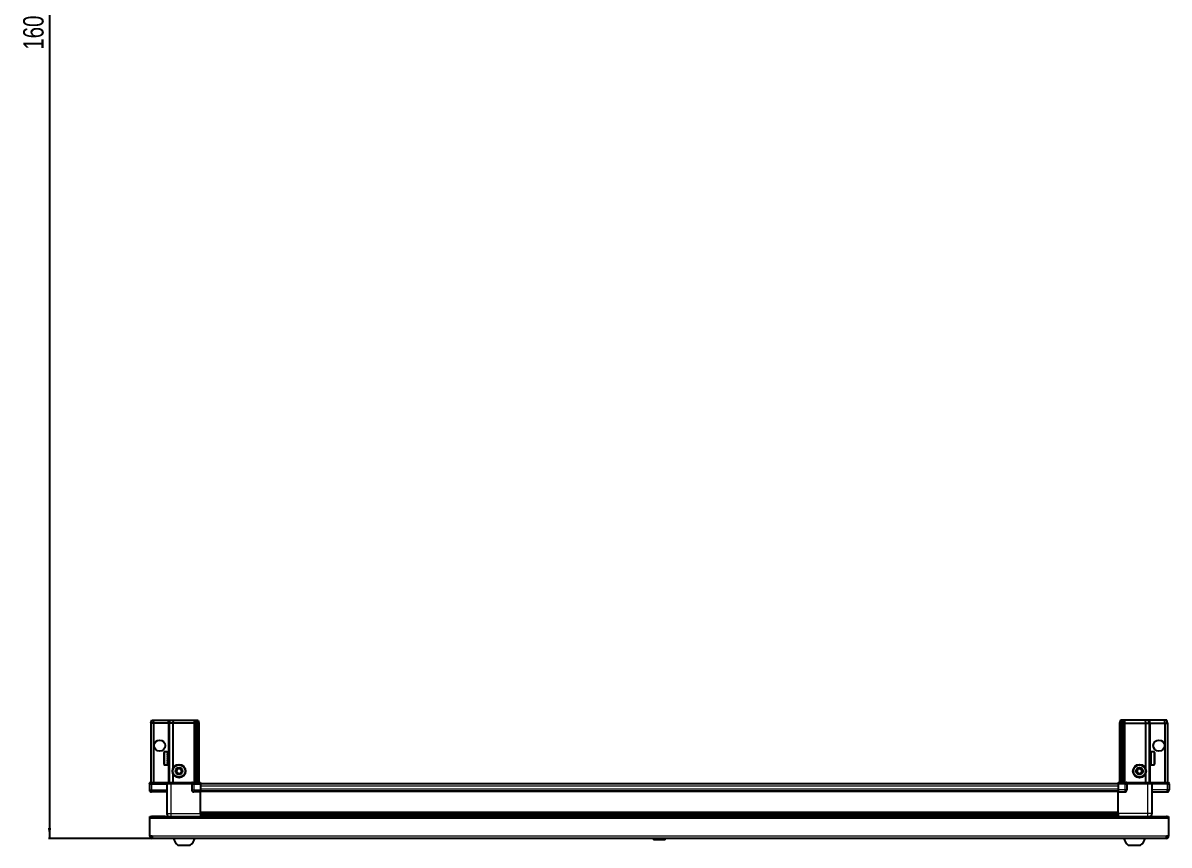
# Model space of a CAD drawing. Header units: millimetres. Extents: x -659 to 3586, y -1610 to 1459.
# Drawn here: x -627 to 497, y -1610 to -803 of the extents above; entities that cross this region are included whole.
import ezdxf

# ---------------------------------------------------------------- set-up
doc = ezdxf.new("R2010")
doc.units = ezdxf.units.MM
doc.layers.add('FORMAT', color=7, linetype='Continuous')
doc.styles.add('SLDTEXTSTYLE0', font='TXT', dxfattribs={"width": 0.75})
doc.dimstyles.new('SLDDIMSTYLE0', dxfattribs={"dimtxt": 20, "dimasz": 10, "dimexe": 0, "dimexo": 0.0625, "dimgap": 5, "dimtad": 2, "dimdec": 1, "dimrnd": 1e-09, "dimzin": 12, "dimdsep": 46, "dimtxsty": 'SLDTEXTSTYLE0', "dimsah": 1, "dimcen": 0.09, "dimadec": 0, "dimazin": 3, "dimtfac": 1, "dimtofl": 0, "dimtmove": 0, "dimatfit": 3, "dimfxl": 0, "dimfrac": 2, "dimtolj": 1, "dimtzin": 12, "dimarcsym": 0})

# ---------------------------------------------------------------- blocks, each defined once
blk = doc.blocks.new('_D_9')
at = {"layer": 'FORMAT'}
for p, q in [((-477.7, 3.8), (-602.1, 3.8)), ((-601.1, 3.8), (-601.1, -1603.2)), ((-500.5, -1603.2), (-602.1, -1603.2))]:
    blk.add_line(p, q, dxfattribs=at)
for points in [[(-601.1, 3.8), (-602.6, -6.2), (-599.5, -6.2)], [(-601.1, -1603.2), (-599.5, -1593.2), (-602.6, -1593.2)]]:
    blk.add_solid(points, dxfattribs=at)
at = {"layer": 'FORMAT', "insert": (-626.9, -829.3), "char_height": 20, "attachment_point": 1, "rotation": 90, "style": 'SLDTEXTSTYLE0'}
blk.add_mtext('1607', dxfattribs=at)

msp = doc.modelspace()

# ---------------------------------------------------------------- linework, layer by layer
at = {"color": 7, "linetype": 'Continuous', "lineweight": 25}
for p, q in [((-501.58, -1490.22), (-500.77, -1487.22)), ((-499.08, -1490.22), (-501.58, -1490.22)), ((-501.58, -1490.22), (-501.58, -1548.52)), ((-500.77, -1487.22), (-498.92, -1487.22)), ((-499.08, -1490.22), (-498.92, -1487.22)), ((-499.08, -1490.22), (-499.08, -1548.52)), ((-484.58, -1490.22), (-499.08, -1490.22)), ((-498.92, -1487.22), (-484.58, -1487.22)), ((-484.58, -1487.22), (-482.77, -1487.22)), ((-483.58, -1490.22), (-484.58, -1490.22)), ((-483.58, -1490.22), (-482.77, -1487.22)), ((-480.08, -1490.22), (-483.58, -1490.22)), ((-483.58, -1490.22), (-483.58, -1548.52)), ((-482.77, -1487.22), (-479.74, -1487.22)), ((-479.74, -1487.22), (-480.08, -1490.22)), ((-480.08, -1490.22), (-480.08, -1534.72)), ((-459.58, -1490.22), (-480.08, -1490.22)), ((-479.74, -1487.22), (-459.58, -1487.22)), ((-459.58, -1487.22), (-457.77, -1487.22)), ((-458.58, -1490.22), (-459.58, -1490.22)), ((-457.77, -1487.22), (-458.58, -1490.22)), ((-458.58, -1490.22), (-458.58, -1548.52)), ((-457.58, -1490.22), (-458.58, -1490.22)), ((-457.77, -1487.22), (-457.03, -1487.22)), ((-457.03, -1487.22), (-457.58, -1490.22)), ((-457.58, -1490.22), (-457.58, -1548.52)), ((-456.08, -1490.22), (-457.58, -1490.22)), ((-457.03, -1487.22), (-456.53, -1487.22)), ((-456.53, -1487.22), (-456.08, -1490.22)), ((-456.53, -1487.22), (-455.38, -1487.22)), ((-456.08, -1490.22), (-456.08, -1548.52)), ((-454.58, -1490.22), (-456.08, -1490.22)), ((-455.38, -1487.22), (-454.58, -1490.22)), ((-454.58, -1490.22), (-454.58, -1548.52)), ((449.23, -1487.22), (448.42, -1490.22)), ((448.42, -1490.22), (449.92, -1490.22)), ((448.42, -1490.22), (448.42, -1548.52)), ((450.38, -1487.22), (449.23, -1487.22)), ((450.38, -1487.22), (449.92, -1490.22)), ((449.92, -1490.22), (449.92, -1548.52)), ((449.92, -1490.22), (451.42, -1490.22)), ((450.88, -1487.22), (450.38, -1487.22)), ((450.88, -1487.22), (451.42, -1490.22)), ((451.62, -1487.22), (450.88, -1487.22)), ((451.42, -1490.22), (451.42, -1548.52)), ((451.42, -1490.22), (452.42, -1490.22)), ((451.62, -1487.22), (452.42, -1490.22)), ((453.42, -1487.22), (451.62, -1487.22)), ((452.42, -1490.22), (452.42, -1548.52)), ((452.42, -1490.22), (453.42, -1490.22)), ((473.59, -1487.22), (453.42, -1487.22)), ((453.42, -1490.22), (473.92, -1490.22)), ((473.59, -1487.22), (473.92, -1490.22)), ((476.62, -1487.22), (473.59, -1487.22)), ((473.92, -1490.22), (477.42, -1490.22)), ((473.92, -1490.22), (473.92, -1534.72)), ((477.42, -1490.22), (476.62, -1487.22)), ((478.42, -1487.22), (476.62, -1487.22)), ((477.42, -1490.22), (477.42, -1548.52)), ((477.42, -1490.22), (478.42, -1490.22)), ((492.77, -1487.22), (478.42, -1487.22)), ((478.42, -1490.22), (492.92, -1490.22)), ((492.92, -1490.22), (492.77, -1487.22)), ((494.62, -1487.22), (492.77, -1487.22)), ((492.92, -1490.22), (495.42, -1490.22)), ((492.92, -1490.22), (492.92, -1548.52)), ((495.42, -1490.22), (494.62, -1487.22)), ((495.42, -1490.22), (495.42, -1548.52)), ((-488.78, -1530.42), (-488.78, -1519.02)), ((-485.58, -1518.22), (-487.98, -1518.22)), ((-485.58, -1518.22), (-485.58, -1518.23)), ((-485.58, -1518.23), (-485.08, -1518.23)), ((-485.58, -1518.42), (-485.08, -1518.42)), ((-485.58, -1518.42), (-485.58, -1518.64)), ((-485.58, -1518.64), (-485.08, -1518.64)), ((-485.58, -1519.21), (-485.08, -1519.21)), ((-485.58, -1519.21), (-485.58, -1519.64)), ((-485.58, -1519.64), (-485.08, -1519.64)), ((-485.58, -1520.55), (-485.08, -1520.55)), ((-485.58, -1520.55), (-485.58, -1521.14)), ((-485.58, -1521.14), (-485.08, -1521.14)), ((-485.58, -1522.29), (-485.08, -1522.29)), ((-485.58, -1522.29), (-485.58, -1522.99)), ((-485.58, -1522.99), (-485.08, -1522.99)), ((-485.58, -1524.27), (-485.08, -1524.27)), ((-485.58, -1524.27), (-485.58, -1525.01)), ((-485.58, -1524.42), (-485.08, -1524.42)), ((-485.58, -1524.92), (-485.08, -1524.92)), ((-485.58, -1525.01), (-485.08, -1525.01)), ((-485.58, -1526.3), (-485.08, -1526.3)), ((-485.58, -1526.3), (-485.58, -1527)), ((-485.58, -1527), (-485.08, -1527)), ((-485.58, -1528.17), (-485.08, -1528.17)), ((-485.58, -1528.17), (-485.58, -1528.77)), ((-485.08, -1518.42), (-485.08, -1518.23)), ((-485.08, -1518.64), (-485.08, -1518.42)), ((-485.08, -1519.21), (-485.08, -1518.64)), ((-485.08, -1519.64), (-485.08, -1519.21)), ((-485.08, -1520.55), (-485.08, -1519.64)), ((-484.98, -1520.32), (-485.08, -1520.32)), ((-485.08, -1521.14), (-485.08, -1520.55)), ((-485.08, -1522.29), (-485.08, -1521.14)), ((-485.08, -1522.99), (-485.08, -1522.29)), ((-485.08, -1524.27), (-485.08, -1522.99)), ((-485.08, -1524.42), (-485.08, -1524.27)), ((-485.08, -1525.01), (-485.08, -1524.92)), ((-485.08, -1526.3), (-485.08, -1525.01)), ((-485.08, -1527), (-485.08, -1526.3)), ((-485.08, -1528.17), (-485.08, -1527)), ((-485.08, -1528.77), (-485.08, -1528.17)), ((-484.98, -1529.12), (-484.98, -1520.32)), ((-484.09, -1521.42), (-484.58, -1520.72)), ((-484.58, -1528.72), (-484.58, -1520.72)), ((-484.58, -1528.72), (-484.09, -1528.03)), ((-483.61, -1520.72), (-484.09, -1521.42)), ((-484.09, -1528.03), (-484.09, -1521.42)), ((-484.09, -1528.03), (-483.61, -1528.72)), ((-483.58, -1520.72), (-483.61, -1520.72)), ((-483.61, -1528.72), (-483.61, -1520.72)), ((-483.61, -1528.72), (-483.58, -1528.72)), ((477.46, -1520.72), (477.42, -1520.72)), ((477.42, -1528.72), (477.46, -1528.72)), ((477.94, -1521.42), (477.46, -1520.72)), ((477.46, -1520.72), (477.46, -1528.72)), ((477.46, -1528.72), (477.94, -1528.03)), ((478.42, -1520.72), (477.94, -1521.42)), ((477.94, -1521.42), (477.94, -1528.03)), ((477.94, -1528.03), (478.42, -1528.72)), ((478.42, -1520.72), (478.42, -1528.72)), ((478.92, -1520.32), (478.82, -1520.32)), ((478.82, -1520.32), (478.82, -1529.12)), ((481.82, -1518.22), (478.92, -1518.22)), ((479.42, -1518.23), (478.92, -1518.23)), ((478.92, -1518.23), (478.92, -1518.27)), ((478.92, -1518.27), (478.92, -1518.56)), ((479.42, -1518.27), (478.92, -1518.27)), ((479.42, -1518.56), (478.92, -1518.56)), ((478.92, -1518.56), (478.92, -1518.83)), ((479.42, -1518.83), (478.92, -1518.83)), ((478.92, -1518.83), (478.92, -1519.5)), ((479.42, -1519.5), (478.92, -1519.5)), ((478.92, -1519.5), (478.92, -1519.97)), ((478.92, -1519.97), (478.92, -1520.94)), ((479.42, -1519.97), (478.92, -1519.97)), ((479.42, -1520.94), (478.92, -1520.94)), ((478.92, -1520.94), (478.92, -1521.57)), ((478.92, -1521.57), (478.92, -1522.76)), ((479.42, -1521.57), (478.92, -1521.57)), ((479.42, -1522.76), (478.92, -1522.76)), ((478.92, -1522.76), (478.92, -1523.4)), ((479.42, -1523.4), (478.92, -1523.4)), ((478.92, -1523.48), (478.92, -1524.77)), ((479.42, -1523.48), (478.92, -1523.48)), ((479.42, -1524.77), (478.92, -1524.77)), ((479.42, -1525.26), (478.92, -1525.26)), ((478.92, -1525.26), (478.92, -1525.51)), ((478.92, -1525.51), (478.92, -1526.78)), ((479.42, -1525.51), (478.92, -1525.51)), ((479.42, -1526.78), (478.92, -1526.78)), ((478.92, -1526.78), (478.92, -1527.47)), ((478.92, -1527.47), (478.92, -1528.59)), ((479.42, -1527.47), (478.92, -1527.47)), ((479.42, -1528.59), (478.92, -1528.59)), ((478.92, -1528.59), (478.92, -1529.15)), ((479.42, -1518.27), (479.42, -1518.23)), ((479.42, -1518.83), (479.42, -1518.56)), ((479.42, -1519.97), (479.42, -1519.5)), ((479.42, -1521.57), (479.42, -1520.94)), ((479.42, -1523.48), (479.42, -1522.76)), ((479.42, -1525.51), (479.42, -1524.77)), ((479.42, -1527.47), (479.42, -1526.78)), ((479.42, -1529.15), (479.42, -1528.59)), ((482.62, -1519.02), (482.62, -1530.42)), ((-487.98, -1531.22), (-485.58, -1531.22)), ((-485.58, -1528.77), (-485.08, -1528.77)), ((-485.58, -1529.7), (-485.08, -1529.7)), ((-485.58, -1529.7), (-485.58, -1530.15)), ((-485.58, -1530.15), (-485.08, -1530.15)), ((-485.58, -1530.75), (-485.08, -1530.75)), ((-485.58, -1530.75), (-485.58, -1530.99)), ((-485.58, -1530.99), (-485.08, -1530.99)), ((-485.58, -1531.21), (-485.08, -1531.21)), ((-485.58, -1531.21), (-485.58, -1531.22)), ((-485.58, -1531.22), (-485.08, -1531.22)), ((-485.08, -1529.7), (-485.08, -1528.77)), ((-485.08, -1529.12), (-484.98, -1529.12)), ((-485.08, -1530.15), (-485.08, -1529.7)), ((-485.08, -1530.75), (-485.08, -1530.15)), ((-485.08, -1530.99), (-485.08, -1530.75)), ((-485.08, -1531.21), (-485.08, -1530.99)), ((-485.08, -1531.22), (-485.08, -1531.21)), ((-480.08, -1539.72), (-480.08, -1548.52)), ((473.92, -1539.72), (473.92, -1548.52)), ((478.82, -1529.12), (478.92, -1529.12)), ((478.92, -1529.15), (478.92, -1530.01)), ((479.42, -1529.15), (478.92, -1529.15)), ((479.42, -1530.01), (478.92, -1530.01)), ((478.92, -1530.01), (478.92, -1530.41)), ((478.92, -1530.41), (478.92, -1530.92)), ((479.42, -1530.41), (478.92, -1530.41)), ((479.42, -1530.92), (478.92, -1530.92)), ((478.92, -1530.92), (478.92, -1531.1)), ((478.92, -1531.1), (478.92, -1531.22)), ((479.42, -1531.1), (478.92, -1531.1)), ((478.92, -1531.22), (481.82, -1531.22)), ((479.42, -1530.41), (479.42, -1530.01)), ((479.42, -1531.1), (479.42, -1530.92)), ((-502.58, -1548.52), (-503.08, -1549.39)), ((-503.08, -1549.72), (-503.08, -1549.39)), ((-503.08, -1549.72), (-501.08, -1549.72)), ((-503.08, -1549.72), (-503.08, -1555.72)), ((-501.08, -1548.52), (-502.58, -1548.52)), ((-501.08, -1548.52), (-486.28, -1548.52)), ((-486.28, -1549.72), (-501.08, -1549.72)), ((-501.08, -1549.72), (-486.28, -1549.72)), ((-486.28, -1548.52), (-486.08, -1548.52)), ((-486.08, -1549.72), (-486.28, -1549.72)), ((-486.08, -1549.72), (-486.08, -1548.52)), ((-486.08, -1548.52), (-482.08, -1548.52)), ((-482.08, -1549.72), (-486.08, -1549.72)), ((-486.08, -1549.72), (-486.08, -1578.72)), ((-482.08, -1548.52), (-461.78, -1548.52)), ((-461.78, -1549.72), (-482.08, -1549.72)), ((-461.78, -1548.52), (-461.58, -1548.52)), ((-461.58, -1549.72), (-461.78, -1549.72)), ((-461.58, -1549.72), (-461.58, -1548.52)), ((-460.9, -1548.52), (-461.58, -1548.52)), ((-461.58, -1549.72), (-459.58, -1549.72)), ((-461.58, -1549.72), (-461.58, -1555.72)), ((-460.9, -1548.52), (-453.08, -1548.52)), ((-453.08, -1549.39), (-459.58, -1549.39)), ((-453.08, -1549.72), (-459.58, -1549.72)), ((-459.58, -1549.72), (-453.08, -1549.72)), ((-453.08, -1548.52), (-453.08, -1549.39)), ((-453.08, -1549.39), (-453.08, -1549.39)), ((-453.08, -1549.72), (-453.08, -1549.39)), ((-453.08, -1549.72), (-453.08, -1549.72)), ((-453.08, -1549.72), (-453.08, -1555.72)), ((446.92, -1549.87), (-453.08, -1549.87)), ((446.92, -1548.52), (454.75, -1548.52)), ((446.92, -1549.39), (446.92, -1548.52)), ((446.92, -1549.72), (446.92, -1549.39)), ((453.42, -1549.39), (446.92, -1549.39)), ((453.42, -1549.72), (446.92, -1549.72)), ((446.92, -1549.72), (446.92, -1555.72)), ((453.42, -1549.72), (455.42, -1549.72)), ((455.42, -1549.72), (453.42, -1549.72)), ((455.42, -1548.52), (454.75, -1548.52)), ((455.42, -1549.72), (455.42, -1548.52)), ((455.42, -1548.52), (455.62, -1548.52)), ((455.62, -1549.72), (455.42, -1549.72)), ((455.42, -1549.72), (455.42, -1555.72)), ((455.62, -1548.52), (475.92, -1548.52)), ((475.92, -1549.72), (455.62, -1549.72)), ((475.92, -1548.52), (479.92, -1548.52)), ((479.92, -1549.72), (475.92, -1549.72)), ((479.92, -1549.72), (479.92, -1548.52)), ((479.92, -1548.52), (480.12, -1548.52)), ((480.12, -1549.72), (479.92, -1549.72)), ((479.92, -1549.72), (479.92, -1578.72)), ((480.12, -1548.52), (494.92, -1548.52)), ((494.92, -1549.72), (480.12, -1549.72)), ((496.42, -1548.52), (494.92, -1548.52)), ((494.92, -1549.72), (496.92, -1549.72)), ((496.92, -1549.39), (496.42, -1548.52)), ((496.92, -1549.39), (496.42, -1548.52)), ((496.92, -1549.72), (496.92, -1549.39)), ((496.92, -1549.72), (496.92, -1549.39)), ((496.92, -1549.72), (496.92, -1549.72)), ((496.92, -1549.72), (496.92, -1555.72)), ((-486.08, -1557.72), (-501.08, -1557.72)), ((-453.08, -1557.72), (-459.58, -1557.72)), ((-453.08, -1555.72), (-453.08, -1557.72)), ((446.92, -1557.07), (-453.08, -1557.07)), ((-453.08, -1578.72), (-453.08, -1557.72)), ((446.92, -1555.72), (446.92, -1557.72)), ((446.92, -1557.72), (453.42, -1557.72)), ((446.92, -1578.72), (446.92, -1557.72)), ((479.92, -1557.72), (494.92, -1557.72)), ((-502.58, -1583.82), (-502.58, -1581.72)), ((-502.58, -1581.72), (496.42, -1581.72)), ((-502.58, -1601.12), (-502.58, -1583.82)), ((-487.58, -1581.62), (-500.48, -1581.62)), ((-487.58, -1581.62), (-487.58, -1581.72)), ((-453.08, -1579.75), (446.92, -1579.75)), ((-453.08, -1579.78), (446.92, -1579.78)), ((-429.2, -1581.57), (-453.08, -1581.57)), ((-434.58, -1581.72), (-434.58, -1581.57)), ((-434.54, -1581.72), (-434.54, -1581.57)), ((-434.27, -1581.72), (-434.27, -1581.57)), ((-434.01, -1581.72), (-434.01, -1581.57)), ((-433.36, -1581.72), (-433.36, -1581.57)), ((-432.89, -1581.72), (-432.89, -1581.57)), ((-431.93, -1581.72), (-431.93, -1581.57)), ((-431.31, -1581.72), (-431.31, -1581.57)), ((-430.12, -1581.72), (-430.12, -1581.57)), ((-429.46, -1581.72), (-429.46, -1581.57)), ((-429.41, -1581.72), (-429.41, -1581.57)), ((-428.11, -1581.57), (-429.2, -1581.57)), ((-428.11, -1581.72), (-428.11, -1581.57)), ((-428.11, -1581.57), (-428.11, -1581.57)), ((-427.38, -1581.57), (-428.11, -1581.57)), ((-428.1, -1581.72), (-428.1, -1581.57)), ((-427.6, -1581.72), (-427.6, -1581.57)), ((-427.37, -1581.57), (-427.38, -1581.57)), ((-427.37, -1581.72), (-427.37, -1581.57)), ((-426.96, -1581.57), (-427.37, -1581.57)), ((420.8, -1581.57), (-426.96, -1581.57)), ((-426.1, -1581.72), (-426.1, -1581.57)), ((-425.41, -1581.72), (-425.41, -1581.57)), ((-424.28, -1581.72), (-424.28, -1581.57)), ((-423.71, -1581.72), (-423.71, -1581.57)), ((-422.84, -1581.72), (-422.84, -1581.57)), ((-422.44, -1581.72), (-422.44, -1581.57)), ((-421.91, -1581.72), (-421.91, -1581.57)), ((-421.71, -1581.72), (-421.71, -1581.57)), ((-421.58, -1581.72), (-421.58, -1581.57)), ((415.43, -1581.72), (415.43, -1581.57)), ((415.6, -1581.72), (415.6, -1581.57)), ((415.81, -1581.72), (415.81, -1581.57)), ((416.37, -1581.72), (416.37, -1581.57)), ((416.79, -1581.72), (416.79, -1581.57)), ((417.68, -1581.72), (417.68, -1581.57)), ((418.27, -1581.72), (418.27, -1581.57)), ((419.41, -1581.72), (419.41, -1581.57)), ((420.11, -1581.72), (420.11, -1581.57)), ((421.39, -1581.57), (420.8, -1581.57)), ((421.39, -1581.72), (421.39, -1581.57)), ((421.39, -1581.57), (421.39, -1581.57)), ((422.12, -1581.57), (421.39, -1581.57)), ((421.56, -1581.72), (421.56, -1581.57)), ((422.06, -1581.72), (422.06, -1581.57)), ((422.12, -1581.72), (422.12, -1581.57)), ((423.04, -1581.57), (422.12, -1581.57)), ((422.12, -1581.57), (422.12, -1581.57)), ((446.92, -1581.57), (423.04, -1581.57)), ((423.41, -1581.72), (423.41, -1581.57)), ((424.12, -1581.72), (424.12, -1581.57)), ((425.3, -1581.72), (425.3, -1581.57)), ((425.9, -1581.72), (425.9, -1581.57)), ((426.85, -1581.72), (426.85, -1581.57)), ((427.3, -1581.72), (427.3, -1581.57)), ((427.92, -1581.72), (427.92, -1581.57)), ((428.16, -1581.72), (428.16, -1581.57)), ((428.4, -1581.72), (428.4, -1581.57)), ((428.42, -1581.72), (428.42, -1581.57)), ((481.42, -1581.62), (481.42, -1581.72)), ((481.42, -1581.62), (494.32, -1581.62)), ((496.42, -1581.72), (496.42, -1583.82)), ((496.42, -1583.82), (496.42, -1601.12)), ((-500.48, -1601.12), (-502.58, -1601.12)), ((-500.48, -1601.12), (-500.48, -1603.22)), ((494.32, -1603.22), (-500.48, -1603.22)), ((-7.88, -1603.22), (-8.86, -1604.21)), ((-8.86, -1604.21), (-8.86, -1604.72)), ((2.71, -1604.21), (-8.86, -1604.21)), ((2.71, -1604.72), (-8.86, -1604.72)), ((2.71, -1604.21), (1.72, -1603.22)), ((2.71, -1604.72), (2.71, -1604.21)), ((496.42, -1601.12), (494.32, -1601.12)), ((494.32, -1603.22), (494.32, -1601.12)), ((-475.08, -1609.82), (-463.08, -1609.82)), ((456.92, -1609.82), (468.92, -1609.82))]:
    msp.add_line(p, q, dxfattribs=at)
at = {"color": 8, "linetype": 'Continuous', "lineweight": 18}
for p, q in [((-484.58, -1490.22), (-484.58, -1487.22)), ((-484.58, -1490.22), (-484.58, -1520.72)), ((-459.58, -1487.22), (-459.58, -1490.22)), ((-459.58, -1490.22), (-459.58, -1548.52)), ((453.42, -1487.22), (453.42, -1490.22)), ((453.42, -1490.22), (453.42, -1548.52)), ((478.42, -1490.22), (478.42, -1487.22)), ((478.42, -1490.22), (478.42, -1520.72)), ((-487.98, -1531.22), (-487.98, -1518.22)), ((-484.58, -1528.72), (-484.58, -1548.52)), ((478.42, -1528.72), (478.42, -1548.52)), ((481.82, -1518.22), (481.82, -1531.22)), ((-501.08, -1549.72), (-501.08, -1548.52)), ((-501.08, -1549.72), (-501.08, -1555.72)), ((-486.28, -1549.72), (-486.28, -1548.52)), ((-482.08, -1549.72), (-482.08, -1548.52)), ((-482.08, -1549.72), (-482.08, -1578.72)), ((-461.78, -1549.72), (-461.78, -1548.52)), ((-459.58, -1549.72), (-459.58, -1549.39)), ((-459.58, -1549.72), (-459.58, -1555.72)), ((-453.08, -1549.72), (-453.08, -1549.39)), ((453.42, -1549.72), (453.42, -1549.39)), ((453.42, -1549.72), (453.42, -1555.72)), ((455.62, -1548.52), (455.62, -1549.72)), ((475.92, -1549.72), (475.92, -1548.52)), ((475.92, -1549.72), (475.92, -1578.72)), ((480.12, -1548.52), (480.12, -1549.72)), ((494.92, -1549.72), (494.92, -1548.52)), ((494.92, -1549.72), (494.92, -1555.72)), ((-503.08, -1555.72), (-501.08, -1555.72)), ((-501.08, -1555.72), (-486.08, -1555.72)), ((-501.08, -1557.72), (-501.08, -1555.72)), ((-461.58, -1555.72), (-459.58, -1555.72)), ((-459.58, -1555.72), (-453.08, -1555.72)), ((-459.58, -1555.72), (-459.58, -1557.72)), ((446.92, -1551.87), (-453.08, -1551.87)), ((446.92, -1555.07), (-453.08, -1555.07)), ((446.92, -1557.72), (-453.08, -1557.72)), ((453.42, -1555.72), (446.92, -1555.72)), ((453.42, -1555.72), (453.42, -1557.72)), ((455.42, -1555.72), (453.42, -1555.72)), ((494.92, -1555.72), (479.92, -1555.72)), ((496.92, -1555.72), (494.92, -1555.72)), ((494.92, -1557.72), (494.92, -1555.72)), ((496.42, -1583.82), (-502.58, -1583.82)), ((-500.48, -1581.72), (-500.48, -1581.62)), ((-482.08, -1578.72), (-453.08, -1578.72)), ((-453.08, -1577.13), (446.92, -1577.13)), ((446.92, -1578.54), (-453.08, -1578.54)), ((-453.08, -1580.99), (446.92, -1580.99)), ((475.92, -1578.72), (446.92, -1578.72)), ((494.32, -1581.72), (494.32, -1581.62)), ((494.32, -1601.12), (-500.48, -1601.12))]:
    msp.add_line(p, q, dxfattribs=at)
at = {"color": 7, "linetype": 'Continuous', "lineweight": 25, "flags": 128}
for points in [[(-500.48, -1581.62), (-500.89, -1581.67), (-501.12, -1581.72)], [(494.96, -1581.72), (494.73, -1581.67), (494.32, -1581.62)]]:
    msp.add_lwpolyline(points, dxfattribs=at)
at = {"color": 7, "linetype": 'Continuous', "lineweight": 25}
for centre, radius in [((-493.08, -1512.22), 5.5), ((486.92, -1512.22), 5.5), ((-474.08, -1537.22), 6.5), ((-474.08, -1537.22), 3.46), ((467.92, -1537.22), 6.5), ((467.92, -1537.22), 3.46)]:
    msp.add_circle(centre, radius, dxfattribs=at)
at = {"color": 8, "linetype": 'Continuous', "lineweight": 18}
for centre in [(-474.08, -1537.22), (467.92, -1537.22)]:
    msp.add_circle(centre, 5.7, dxfattribs=at)
at = {"color": 7, "linetype": 'Continuous', "lineweight": 25}
for centre, radius, start, end in [((-487.98, -1519.02), 0.8, 90, 180), ((-484.58, -1520.32), 0.4, 180, 270), ((-484.58, -1529.12), 0.4, 90, 180), ((478.42, -1520.32), 0.4, 270, 0), ((478.42, -1529.12), 0.4, 0, 90), ((481.82, -1519.02), 0.8, 0, 90), ((-487.98, -1530.42), 0.8, 180, 270), ((-474.08, -1537.22), 2.5, 147.37605, 207.37605), ((-474.08, -1537.22), 2.5, 207.37605, 267.37605), ((-474.08, -1537.22), 2.5, 87.37605, 147.37605), ((-474.08, -1537.22), 2.5, 267.37605, 327.37605), ((-474.08, -1537.22), 2.5, 27.37605, 87.37605), ((-474.08, -1537.22), 2.5, 327.37605, 27.37605), ((467.92, -1537.22), 2.5, 134.67671, 194.67671), ((467.92, -1537.22), 2.5, 194.67671, 254.67671), ((467.92, -1537.22), 2.5, 74.67671, 134.67671), ((467.92, -1537.22), 2.5, 254.67671, 314.67671), ((467.92, -1537.22), 2.5, 14.67671, 74.67671), ((467.92, -1537.22), 2.5, 314.67671, 14.67671), ((481.82, -1530.42), 0.8, 270, 360), ((-501.08, -1555.72), 2, 180, 270), ((-459.58, -1555.72), 2, 180, 270), ((453.42, -1555.72), 2, 270, 0), ((494.92, -1555.72), 2, 270, 0), ((-500.48, -1601.12), 2.1, 180, 270), ((-500.48, -1601.12), 0.6, 180, 270), ((-468.05, -1600.2), 11.91, 194.70035, 233.8734), ((-470.1, -1600.2), 11.91, 306.1266, 345.29965), ((463.95, -1600.2), 11.91, 194.70035, 233.8734), ((461.9, -1600.2), 11.91, 306.1266, 345.29965), ((494.32, -1601.12), 2.1, 270, 0), ((494.32, -1601.12), 0.6, 270, 0)]:
    msp.add_arc(centre, radius, start, end, dxfattribs=at)
for centre, start_param, end_param in [((-459.58, -1545.93), 2.4188584, 3.1415927), ((453.42, -1545.93), 3.1415927, 3.8643269)]:
    msp.add_ellipse(centre, major_axis=(0, 3.46), ratio=0.5773503, start_param=start_param, end_param=end_param, dxfattribs=at)
for points, knots in [([(-476.96, -1537.09), (-476.68, -1536.66), (-476.16, -1535.85), (-475.65, -1535.04), (-475.41, -1534.66)], [0, 0, 0, 0, 0.5346859, 1, 1, 1, 1]), ([(-475.63, -1539.66), (-475.69, -1539.55), (-475.97, -1539.01), (-476.42, -1538.13), (-476.8, -1537.4), (-476.96, -1537.09)], [0, 0, 0, 0, 0.1331247, 0.6370994, 1, 1, 1, 1]), ([(-472.75, -1539.79), (-473.27, -1539.76), (-474.23, -1539.72), (-475.19, -1539.68), (-475.63, -1539.66)], [0, 0, 0, 0, 0.5346859, 1, 1, 1, 1]), ([(-475.41, -1534.66), (-474.89, -1534.69), (-473.93, -1534.73), (-472.97, -1534.77), (-472.52, -1534.79)], [0, 0, 0, 0, 0.5346859, 1, 1, 1, 1]), ([(-471.19, -1537.36), (-471.47, -1537.79), (-471.99, -1538.6), (-472.51, -1539.41), (-472.75, -1539.79)], [0, 0, 0, 0, 0.5346859, 1, 1, 1, 1]), ([(-472.52, -1534.79), (-472.36, -1535.1), (-471.98, -1535.83), (-471.53, -1536.71), (-471.25, -1537.25), (-471.19, -1537.36)], [0, 0, 0, 0, 0.3629006, 0.8668753, 1, 1, 1, 1]), ([(465.14, -1536.46), (465.51, -1536.1), (466.19, -1535.42), (466.87, -1534.75), (467.19, -1534.43)], [0, 0, 0, 0, 0.53468586, 1, 1, 1, 1]), ([(465.87, -1539.25), (465.78, -1538.92), (465.57, -1538.12), (465.32, -1537.16), (465.17, -1536.58), (465.14, -1536.46)], [0, 0, 0, 0, 0.3629006, 0.8668753, 1, 1, 1, 1]), ([(468.65, -1540.02), (468.16, -1539.88), (467.23, -1539.63), (466.3, -1539.37), (465.87, -1539.25)], [0, 0, 0, 0, 0.5346859, 1, 1, 1, 1]), ([(467.19, -1534.43), (467.69, -1534.57), (468.62, -1534.82), (469.54, -1535.08), (469.98, -1535.2)], [0, 0, 0, 0, 0.5346859, 1, 1, 1, 1]), ([(470.71, -1537.99), (470.34, -1538.35), (469.65, -1539.03), (468.97, -1539.7), (468.65, -1540.02)], [0, 0, 0, 0, 0.5346859, 1, 1, 1, 1]), ([(469.98, -1535.2), (470.01, -1535.32), (470.16, -1535.9), (470.41, -1536.86), (470.62, -1537.65), (470.71, -1537.99)], [0, 0, 0, 0, 0.1331247, 0.6370994, 1, 1, 1, 1]), ([(-486.08, -1578.72), (-486.03, -1579.16), (-485.96, -1579.84), (-485.52, -1580.66), (-485.07, -1581.21), (-484.66, -1581.57), (-484.4, -1581.7), (-484.36, -1581.72)], [0, 0, 0, 0, 0.3630185, 0.5584377, 0.7580039, 0.9575702, 1, 1, 1, 1]), ([(-453.08, -1578.72), (-453.08, -1579.12), (-453.08, -1579.91), (-453.08, -1580.93), (-453.08, -1581.56), (-453.08, -1581.71), (-453.08, -1581.72)], [0, 0, 0, 0, 0.3255201, 0.6510403, 0.9765604, 1, 1, 1, 1]), ([(446.92, -1578.72), (446.92, -1579.12), (446.92, -1579.91), (446.92, -1580.93), (446.92, -1581.56), (446.92, -1581.71), (446.92, -1581.72)], [0, 0, 0, 0, 0.3255201, 0.6510403, 0.9765604, 1, 1, 1, 1]), ([(479.92, -1578.72), (479.88, -1579.16), (479.8, -1579.84), (479.37, -1580.66), (478.91, -1581.21), (478.51, -1581.57), (478.25, -1581.7), (478.2, -1581.72)], [0, 0, 0, 0, 0.3630185, 0.5584377, 0.7580039, 0.9575702, 1, 1, 1, 1])]:
    msp.add_open_spline(points, degree=3, knots=knots, dxfattribs=at)
at = {"color": 8, "linetype": 'Continuous', "lineweight": 18}
for points in [[(-486.08, -1578.72), (-486.02, -1578.72), (-485.9, -1578.72), (-484.97, -1578.72), (-483.65, -1578.72), (-482.6, -1578.72), (-482.08, -1578.72)], [(479.92, -1578.72), (479.86, -1578.72), (479.74, -1578.72), (478.82, -1578.72), (477.49, -1578.72), (476.45, -1578.72), (475.92, -1578.72)]]:
    msp.add_open_spline(points, degree=3, dxfattribs=at)
for points, knots in [([(-482.08, -1578.72), (-482.08, -1579.16), (-482.08, -1579.84), (-482.08, -1580.66), (-482.08, -1581.21), (-482.08, -1581.57), (-482.08, -1581.7), (-482.08, -1581.72)], [0, 0, 0, 0, 0.3630185, 0.5584377, 0.7580039, 0.9575702, 1, 1, 1, 1]), ([(475.92, -1578.72), (475.92, -1579.16), (475.92, -1579.84), (475.92, -1580.66), (475.92, -1581.21), (475.92, -1581.57), (475.92, -1581.7), (475.92, -1581.72)], [0, 0, 0, 0, 0.36301846, 0.55843766, 0.75800394, 0.95757021, 1, 1, 1, 1])]:
    msp.add_open_spline(points, degree=3, knots=knots, dxfattribs=at)

# ---------------------------------------------------------------- dimensions: what is measured, and where the dimension line sits
at = {"layer": 'FORMAT'}
dim = msp.add_linear_dim(base=(-601.08, -1603.22), p1=(-477.71, 3.78), p2=(-500.48, -1603.22), angle=90, dimstyle='SLDDIMSTYLE0', dxfattribs=at)
dim.commit()
dim.dimension.update_dxf_attribs({"geometry": '_D_9', "text_midpoint": (-601.08, -799.72), "dimtype": 160})

doc.saveas('drawing.dxf')
